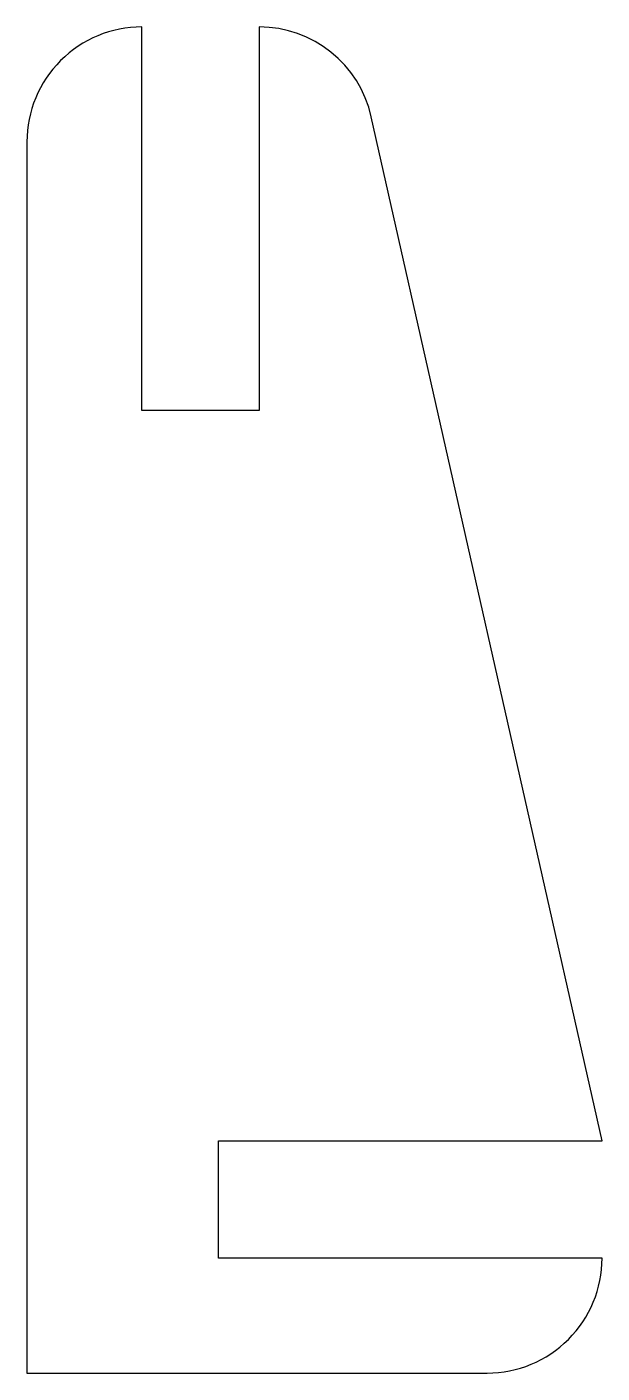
# Model space of a CAD drawing. Header units: millimetres. Extents: x 130 to 145, y -6.1 to 29.
import ezdxf

# ---------------------------------------------------------------- set-up
doc = ezdxf.new("R2010")
doc.units = ezdxf.units.MM
doc.layers.get('0').update_dxf_attribs({"linetype": 'CONTINUOUS'})

msp = doc.modelspace()

# ---------------------------------------------------------------- linework, layer by layer
msp.add_lwpolyline([(136.055, 19.05), (133, 19.05), (133, 29.05, 0.414214), (130, 26.05), (130, -6.055), (142, -6.055, 0.414214), (145, -3.055), (135, -3.055), (135, 0), (145, 0), (138.982, 26.709, 0.350694), (136.055, 29.05)], format="xyb", close=True)

doc.saveas('drawing.dxf')
